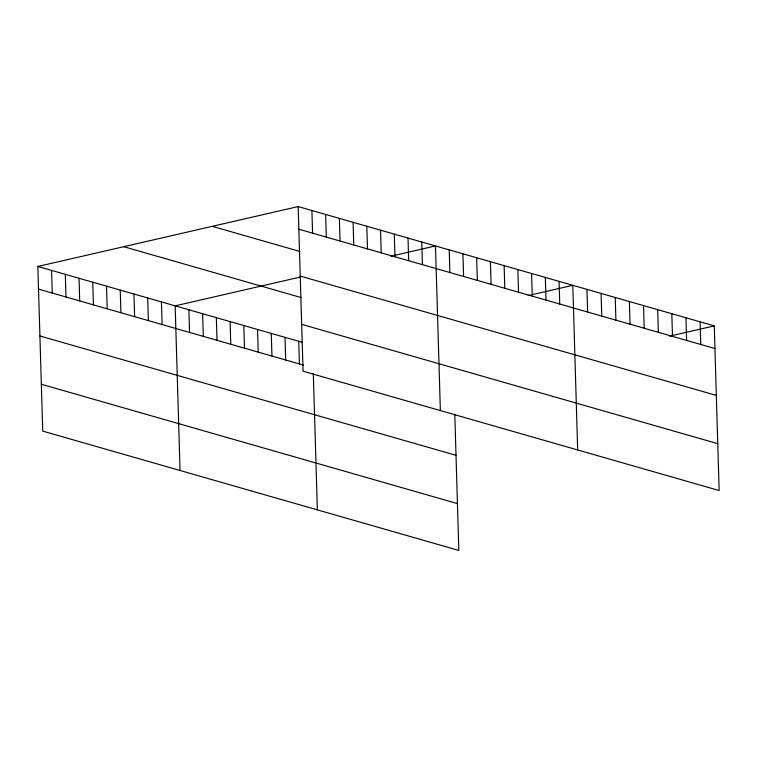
<?xml version="1.0" encoding="UTF-8"?>
<svg xmlns="http://www.w3.org/2000/svg" width="757" height="757" viewBox="0 0 757 757"><rect width="100%" height="100%" fill="white"/><g stroke="black" fill="none" stroke-linecap="round" stroke-linejoin="round"><path stroke-width="1.14" d="M454.787 414.022L458.827 550.434L42.733 431.112L37.85 266.464L298.173 206.566L714.267 325.888L719.15 490.536L303.055 371.204L298.173 206.566M300.898 276.911L175.16 305.847L180.052 470.485M390.811 256.216L435.483 245.94L440.366 410.587M528.121 295.599L572.794 285.323L577.676 449.961M669.595 336.174L714.267 325.888M298.845 229.22L714.939 348.542M212.263 226.334L299.933 251.475M300.236 276.078L716.33 395.4M123.751 246.697L301.201 297.586M301.665 324.356L717.759 443.678M37.85 266.464L301.911 342.192M38.522 289.117L303.642 365.148M39.913 335.976L456.007 455.307M41.342 384.253L457.436 503.585M700.121 321.829L700.793 344.492M685.965 317.779L686.637 340.432M671.819 313.72L672.49 336.373M657.672 309.66L658.344 332.314M643.526 305.601L644.198 328.264M629.379 301.551L630.051 324.204M615.233 297.492L615.905 320.145M601.086 293.432L601.758 316.085M586.94 289.373L587.612 312.035M559.063 281.377L559.735 304.04M545.333 277.44L546.005 300.103M531.594 273.504L532.266 296.157M517.864 269.568L518.536 292.221M504.134 265.631L504.805 288.285M490.404 261.695L491.075 284.348M476.673 257.758L477.345 280.412M462.943 253.813L463.615 276.475M449.213 249.876L449.885 272.539M421.753 242.003L422.425 264.657M408.014 238.067L408.695 260.72M394.283 234.131L394.955 256.784M380.553 230.194L381.225 252.847M366.823 226.248L367.495 248.911M353.093 222.312L353.765 244.965M339.363 218.376L340.035 241.029M325.633 214.439L326.305 237.092M311.903 210.503L312.575 233.156M313.313 373.456L317.363 509.868M298.741 341.284L299.412 363.937M285.01 337.348L285.682 360.001M271.28 333.411L271.952 356.064M257.55 329.475L258.222 352.128M243.82 325.529L244.492 348.192M230.09 321.593L230.762 344.246M216.351 317.656L217.022 340.309M202.621 313.72L203.292 336.373M188.89 309.783L189.562 332.437M161.43 301.901L162.102 324.564M147.7 297.965L148.372 320.627M133.97 294.028L134.642 316.681M120.24 290.092L120.912 312.745M106.51 286.155L107.182 308.809M92.77 282.219L93.442 304.872M79.04 278.283L79.712 300.936M65.31 274.337L65.982 296.999M51.58 270.4L52.252 293.063"/></g></svg>
